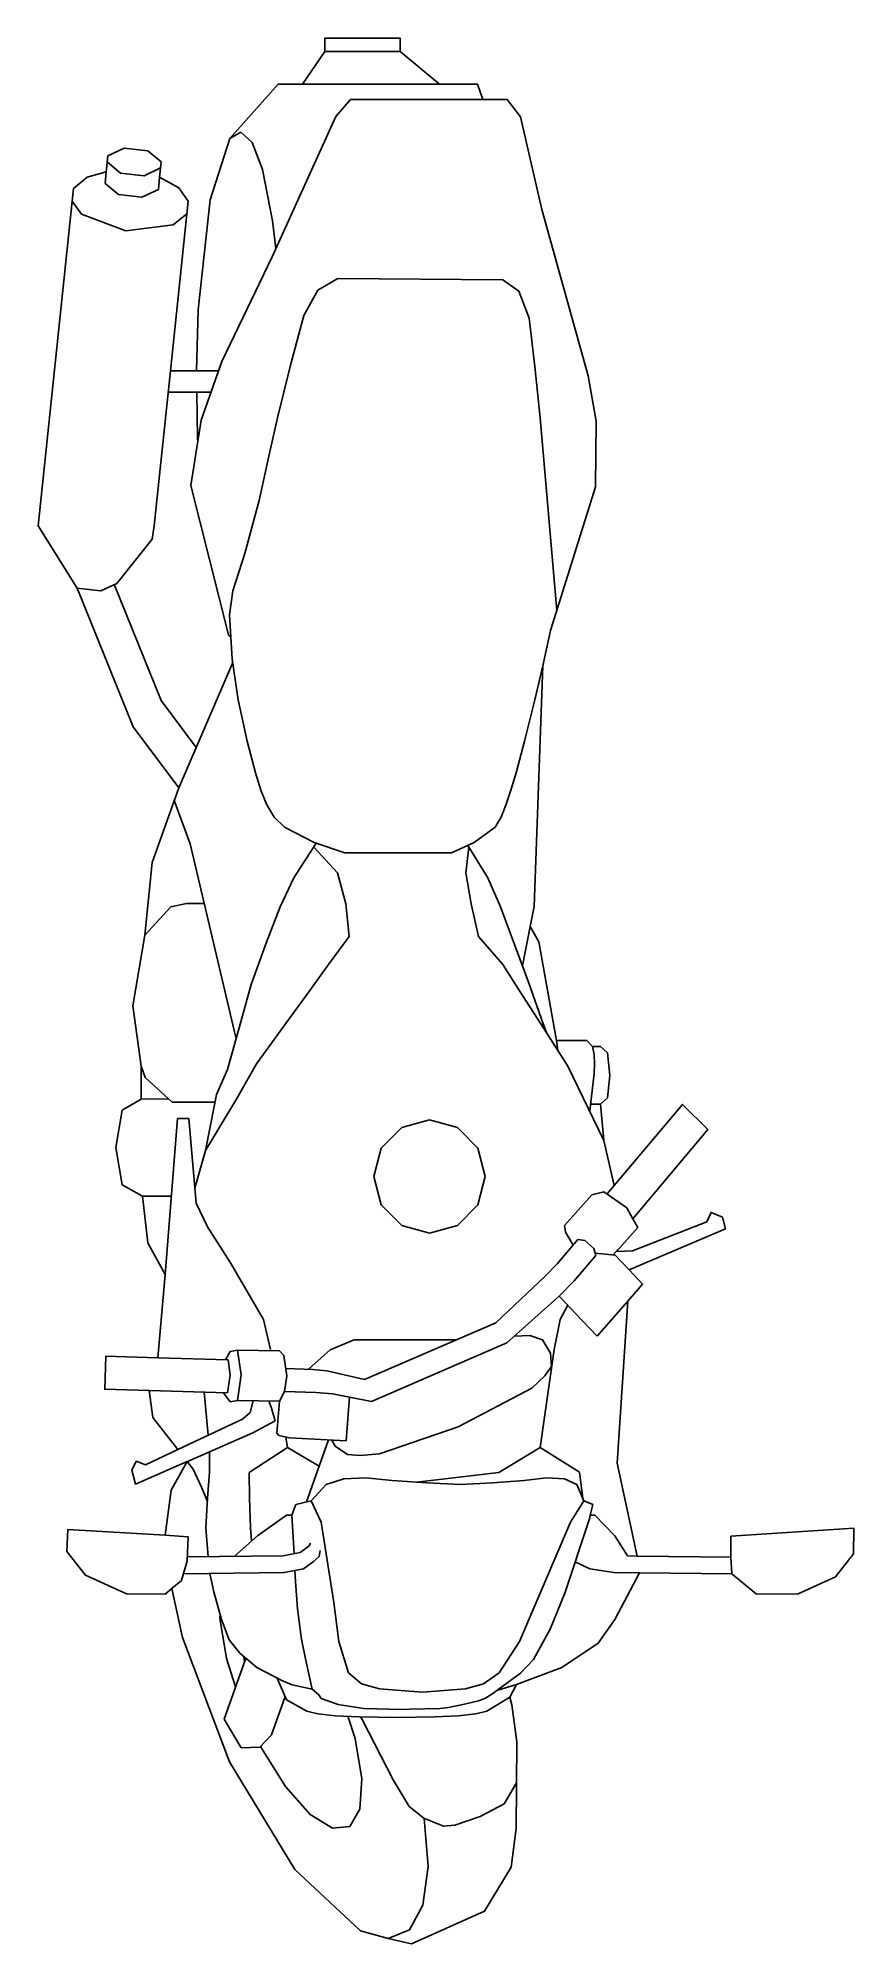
# Model space of a CAD drawing. Extents: x -4550 to -3623, y 2383 to 4550.
import ezdxf

# ---------------------------------------------------------------- set-up
doc = ezdxf.new("R2010")
doc.units = 0
doc.layers.add('設備-家具1階', color=7, linetype='CONTINUOUS')

msp = doc.modelspace()

# ---------------------------------------------------------------- linework, layer by layer
at = {"layer": '設備-家具1階', "color": 7, "linetype": 'CONTINUOUS'}
for p, q in [((-4138.615094, 4534.882471), (-4224.142594, 4534.882471)), ((-4249.53105, 4497.705168), (-4093.706072, 4497.703913)), ((-4211.620124, 4460.77127), (-4194.952666, 4480.319703)), ((-4194.952666, 4480.319703), (-4044.781168, 4480.320598)), ((-4319.488891, 4443.180106), (-4332.252457, 4435.787388)), ((-4306.829332, 4431.228408), (-4319.488891, 4443.180106)), ((-4284.125037, 4301.22644), (-4211.620124, 4460.77127)), ((-4306.829332, 4431.228408), (-4295.131374, 4400.738807)), ((-4471.367108, 4409.158823), (-4456.238771, 4396.579433)), ((-4429.432547, 4393.470167), (-4410.805525, 4402.444019)), ((-4295.131374, 4400.738807), (-4283.758207, 4342.125309)), ((-4472.557825, 4397.788007), (-4473.93077, 4384.677002)), ((-4473.93077, 4384.677002), (-4458.802432, 4372.097612)), ((-4456.238771, 4396.579433), (-4429.432547, 4393.470167)), ((-4431.996208, 4368.988346), (-4413.369186, 4377.962198)), ((-4411.917684, 4391.826204), (-4413.369927, 4377.961597)), ((-4500.534456, 4349.711444), (-4511.369345, 4364.755073)), ((-4458.802432, 4372.097612), (-4431.996208, 4368.988346)), ((-4450.394354, 4330.952753), (-4500.534456, 4349.711444)), ((-4450.394354, 4330.952753), (-4396.486308, 4337.649353)), ((-4396.486308, 4337.649353), (-4380.903878, 4350.296801)), ((-4283.758207, 4342.125309), (-4279.843407, 4310.648035)), ((-4284.125037, 4301.22644), (-4341.078384, 4182.459753)), ((-4232.180265, 4263.413801), (-4209.472249, 4276.735838)), ((-4209.472249, 4276.735838), (-4021.806782, 4275.154747)), ((-4003.640369, 4262.422996), (-4021.806782, 4275.154747)), ((-4247.92899, 4234.559119), (-4232.180265, 4263.413801)), ((-4003.640369, 4262.422996), (-3991.964307, 4231.675201)), ((-4263.586482, 4176.504888), (-4247.92899, 4234.559119)), ((-3991.964307, 4231.675201), (-3985.435639, 4176.5058)), ((-4364.722456, 4115.806686), (-4341.078384, 4182.459753)), ((-4399.569955, 4171.866534), (-4418.017412, 3995.526079)), ((-4344.83538, 4171.867447), (-4370.012174, 4171.867027)), ((-4278.094431, 4118.385881), (-4263.586482, 4176.504888)), ((-3985.435639, 4176.5058), (-3979.572975, 4118.384056)), ((-4402.133661, 4147.357343), (-4353.529931, 4147.357343)), ((-4369.762194, 4147.357343), (-4368.84256, 4094.255312)), ((-4288.427537, 4071.29163), (-4278.094431, 4118.385881)), ((-3979.572975, 4118.384056), (-3960.434907, 3899.071933)), ((-4376.338304, 4041.178826), (-4364.722456, 4115.806686)), ((-4368.84256, 4094.255312), (-4368.67834, 4091.76279)), ((-4298.684006, 4024.235698), (-4288.427537, 4071.29163)), ((-4333.467687, 3871.743897), (-4376.338304, 4041.178826)), ((-4303.459167, 4007.465003), (-4298.684006, 4024.235698)), ((-4420.247159, 3980.480625), (-4418.017412, 3995.526079)), ((-4315.188144, 3964.205332), (-4303.459167, 4007.465003)), ((-4460.513972, 3930.122922), (-4420.247159, 3980.480625)), ((-4328.854921, 3921.557843), (-4315.188144, 3964.205332)), ((-4478.808112, 3921.420992), (-4505.765784, 3924.615106)), ((-4460.513972, 3930.122922), (-4478.808112, 3921.420992)), ((-4463.28747, 3927.875821), (-4410.341026, 3796.846896)), ((-4332.387482, 3894.247758), (-4328.854921, 3921.557843)), ((-4329.429692, 3843.920163), (-4332.387482, 3894.247758)), ((-4332.465943, 3870.244917), (-4333.467687, 3871.743897)), ((-4330.977012, 3870.244917), (-4332.465943, 3870.244917)), ((-4328.858571, 3840.071899), (-4390.266167, 3697.620603)), ((-4322.523317, 3797.492835), (-4329.429692, 3843.920163)), ((-3976.46895, 3836.416715), (-3985.508625, 3797.493748)), ((-4410.341026, 3796.846896), (-4370.510485, 3743.449177)), ((-4312.319763, 3750.524489), (-4322.523317, 3797.492835)), ((-3985.508625, 3797.493748), (-3997.175564, 3750.525401)), ((-4303.141674, 3714.649324), (-4312.319763, 3750.524489)), ((-3997.175564, 3750.525401), (-4006.735009, 3714.653886)), ((-4296.715187, 3694.95913), (-4303.141674, 3714.649324)), ((-4006.735009, 3714.653886), (-4012.842179, 3694.952744)), ((-4377.274281, 3633.959114), (-4395.921161, 3684.502338)), ((-4290.591595, 3679.014106), (-4296.715187, 3694.95913)), ((-4012.842179, 3694.952744), (-4017.960378, 3679.012281)), ((-4281.760193, 3664.348187), (-4290.591595, 3679.014106)), ((-4269.909674, 3652.885712), (-4281.760193, 3664.348187)), ((-4023.709913, 3664.346362), (-4030.585269, 3652.981301)), ((-4017.960378, 3679.012281), (-4023.709913, 3664.346362)), ((-4236.404375, 3635.564667), (-4269.909674, 3652.885712)), ((-4030.585269, 3652.981301), (-4054.36984, 3635.558281)), ((-4325.377253, 3413.888183), (-4377.274281, 3633.959114)), ((-4259.557611, 3595.415174), (-4233.942246, 3634.725025)), ((-4236.805803, 3630.330554), (-4209.842657, 3601.044333)), ((-4201.506952, 3623.663845), (-4236.404375, 3635.564667)), ((-4201.506952, 3623.663845), (-4080.190743, 3623.807299)), ((-4054.36984, 3635.558281), (-4080.190743, 3623.807299)), ((-4060.435042, 3630.328729), (-4063.750467, 3601.041596)), ((-4038.969627, 3595.415174), (-4061.621296, 3632.258174)), ((-4200.232121, 3565.777701), (-4209.842657, 3601.044333)), ((-4063.750467, 3601.041596), (-4057.780148, 3565.774052)), ((-4259.557611, 3595.415174), (-4275.083726, 3562.370099)), ((-4024.363145, 3562.373748), (-4038.969627, 3595.415174)), ((-4428.576776, 3530.105077), (-4399.332793, 3562.178507)), ((-4381.456503, 3566.137165), (-4399.332793, 3562.178507)), ((-4381.456503, 3566.137165), (-4361.315797, 3566.137165)), ((-4275.083726, 3562.370099), (-4290.551452, 3522.067332)), ((-4196.664891, 3528.450999), (-4200.232121, 3565.777701)), ((-4057.780148, 3565.774052), (-4049.680438, 3528.454648)), ((-4024.363145, 3562.373748), (-3992.602942, 3476.513118)), ((-3999.48958, 3495.130477), (-3990.744966, 3540.103507)), ((-4290.551452, 3522.067332), (-4307.862095, 3473.953995)), ((-4220.099126, 3496.591057), (-4196.664891, 3528.450999)), ((-4049.687737, 3528.453736), (-4021.908964, 3496.590145)), ((-4239.488067, 3469.707036), (-4220.099126, 3496.591057)), ((-4021.908964, 3496.590145), (-4002.998086, 3466.968182)), ((-4307.86392, 3473.955819), (-4319.5783, 3431.549189)), ((-4239.488067, 3469.707036), (-4270.582266, 3426.717419)), ((-4002.998086, 3466.968182), (-3975.31602, 3424.082571)), ((-3992.602942, 3476.513118), (-3976.069608, 3429.339493)), ((-4334.715761, 3377.315852), (-4319.5783, 3431.549189)), ((-4270.582266, 3426.717419), (-4301.857107, 3383.720502)), ((-3976.069608, 3429.339493), (-3972.420269, 3419.568296)), ((-3975.31602, 3424.082571), (-3947.82007, 3381.206084)), ((-3959.195863, 3398.945207), (-3960.878311, 3410.515895)), ((-3920.094212, 3403.427118), (-3917.950225, 3394.3639)), ((-4428.323147, 3368.480719), (-4432.966932, 3381.22798)), ((-4324.273175, 3344.433174), (-4301.862581, 3383.713204)), ((-3907.206569, 3296.845346), (-3947.82007, 3381.198785)), ((-3917.577993, 3383.667586), (-3918.181958, 3372.965799)), ((-3917.950225, 3394.3639), (-3917.577993, 3383.667586)), ((-4397.765402, 3340.272888), (-4428.323147, 3368.480719)), ((-4347.440661, 3348.926833), (-4334.715761, 3377.315852)), ((-3919.293182, 3363.170881), (-3923.141411, 3330.4506)), ((-3918.181958, 3372.965799), (-3919.293182, 3363.170881)), ((-4432.897594, 3343.832716), (-4401.680037, 3343.886485)), ((-4397.765402, 3340.272888), (-4349.04081, 3340.272888)), ((-4359.885256, 3285.357119), (-4324.273175, 3344.433174)), ((-4349.603242, 3337.231136), (-4359.885256, 3285.357119)), ((-4347.440661, 3348.926833), (-4349.603242, 3337.231136)), ((-3922.254621, 3337.997504), (-3910.68439, 3337.997504)), ((-4391.419304, 3321.871362), (-4405.601551, 3144.366803)), ((-4378.586273, 3321.873173), (-4391.419304, 3321.871362)), ((-4378.586273, 3321.869551), (-4370.501119, 3225.587428)), ((-4136.797474, 3311.488456), (-4105.119382, 3320.108276)), ((-4105.119382, 3320.108276), (-4073.439464, 3311.486632)), ((-4159.983554, 3287.9427), (-4136.797474, 3311.488456)), ((-4073.439464, 3311.486632), (-4050.249735, 3287.935401)), ((-4359.885256, 3285.357119), (-4371.935791, 3242.672236)), ((-4168.475567, 3255.780773), (-4159.983554, 3287.9427)), ((-4050.249735, 3287.935401), (-4041.770495, 3255.777123)), ((-4159.989028, 3223.617021), (-4168.475567, 3255.780773)), ((-4041.770495, 3255.777123), (-4050.249735, 3223.615196)), ((-4398.477975, 3233.508417), (-4431.45967, 3233.558526)), ((-3951.69202, 3199.996452), (-3920.749269, 3234.738486)), ((-3907.013154, 3238.460847), (-3920.749269, 3234.738486)), ((-3880.942272, 3220.024213), (-3907.013154, 3238.460847)), ((-3895.282367, 3245.471357), (-3903.340094, 3235.864318)), ((-4370.501119, 3225.587428), (-4357.400091, 3198.439892)), ((-4136.797474, 3200.071264), (-4159.989028, 3223.617021)), ((-4050.249735, 3223.615196), (-4073.439464, 3200.071264)), ((-3880.942272, 3220.024213), (-3874.108031, 3207.748751)), ((-4357.400091, 3198.439892), (-4331.480518, 3157.638914)), ((-4105.119382, 3191.456918), (-4136.797474, 3200.071264)), ((-4073.439464, 3200.071264), (-4105.119382, 3191.456918)), ((-3950.462192, 3192.602822), (-3951.69202, 3199.996452)), ((-3942.086958, 3177.549157), (-3950.462192, 3192.602822)), ((-3936.487046, 3184.161821), (-3959.642106, 3156.820716)), ((-3916.114607, 3166.046332), (-3940.60715, 3137.161542)), ((-3928.482219, 3182.877242), (-3936.487046, 3184.161821)), ((-3928.482219, 3182.877242), (-3918.291439, 3173.819497)), ((-3916.114607, 3166.046332), (-3918.291439, 3173.819497)), ((-3916.848784, 3168.667975), (-3894.021505, 3166.433166)), ((-3890.639541, 3173.10678), (-3896.397225, 3166.666725)), ((-3894.021505, 3166.433166), (-3878.15029, 3149.591451)), ((-4331.480518, 3157.638914), (-4293.886816, 3093.216031)), ((-3973.653746, 3142.285262), (-4029.967881, 3089.491519)), ((-3959.642106, 3156.820716), (-3973.653746, 3142.285262)), ((-3957.031004, 3120.571491), (-4017.360143, 3066.542672)), ((-3940.60715, 3137.161542), (-3957.031004, 3120.571491)), ((-3931.761144, 3092.20857), (-3957.824772, 3119.860618)), ((-3956.845453, 3093.216031), (-3948.032364, 3109.473406)), ((-3879.79012, 3114.128378), (-3914.637134, 3074.040956)), ((-4293.886816, 3093.216031), (-4285.93385, 3059.053451)), ((-4029.967881, 3089.491519), (-4179.237635, 3024.863393)), ((-3963.384197, 3059.053451), (-3956.845453, 3093.216031)), ((-3914.637134, 3074.040956), (-3931.761144, 3092.20857)), ((-4337.195487, 3047.49279), (-4331.87475, 3056.747601)), ((-4323.523236, 3058.130714), (-4331.87475, 3056.747601)), ((-4323.523236, 3058.130714), (-4275.660322, 3057.499372)), ((-4319.370288, 3030.205709), (-4323.523236, 3058.130714)), ((-4275.660322, 3057.499372), (-4270.839544, 3052.072754)), ((-4242.544389, 3036.595762), (-4218.236138, 3058.667171)), ((-4190.707344, 3069.907241), (-4218.232489, 3058.667171)), ((-4075.209124, 3069.903782), (-4190.70552, 3069.899943)), ((-4017.360143, 3066.542672), (-4171.291788, 2999.898433)), ((-4008.831548, 3074.180605), (-3991.188417, 3074.946471)), ((-3991.188417, 3074.946471), (-3976.696321, 3069.99574)), ((-3979.572612, 2947.528), (-3963.384197, 3059.053451)), ((-3976.696321, 3069.99574), (-3967.646933, 3055.068889)), ((-3967.646933, 3055.068889), (-3966.69263, 3039.818158)), ((-4413.807056, 3049.680413), (-4333.963997, 3047.401556)), ((-4333.962172, 3047.401556), (-4331.865627, 3029.709394)), ((-4270.839544, 3052.072754), (-4267.436535, 3029.260521)), ((-4237.719962, 3036.42789), (-4268.664538, 3037.497157)), ((-4221.9019, 3034.803919), (-4237.719962, 3036.42789)), ((-4179.237635, 3024.863393), (-4221.9019, 3034.803919)), ((-3974.146406, 3029.307963), (-3966.687156, 3039.821808)), ((-4423.621888, 3012.358075), (-4334.712769, 3009.819917)), ((-4331.865627, 3029.709394), (-4334.712769, 3009.819917)), ((-4319.370288, 3030.205709), (-4323.546957, 3000.893943)), ((-4267.436535, 3029.260521), (-4270.020268, 3011.166928)), ((-3989.068556, 3015.279772), (-4072.462975, 2971.117146)), ((-3989.068556, 3015.279772), (-3974.146406, 3029.307963)), ((-4356.58886, 2961.552658), (-4361.246198, 3010.561999)), ((-4331.903945, 2999.51083), (-4339.326701, 3009.951687)), ((-4323.546957, 3000.893943), (-4331.903945, 2999.51083)), ((-4323.546957, 3000.893943), (-4275.676744, 3000.2699)), ((-4308.936826, 2987.624821), (-4305.502701, 3000.658715)), ((-4287.300992, 2999.456354), (-4284.870919, 2992.350769)), ((-4284.870919, 2992.350769), (-4280.525036, 2977.978438)), ((-4275.862319, 3000.272319), (-4278.525054, 2963.834556)), ((-4270.020268, 3011.166928), (-4275.676744, 3000.2699)), ((-4269.996596, 3011.3327), (-4234.061499, 3010.10861)), ((-4234.061499, 3010.10861), (-4215.549117, 3008.624368)), ((-4215.549117, 3008.624368), (-4171.291788, 2999.898433)), ((-4199.826639, 2955.22791), (-4196.193755, 3004.808195)), ((-4391.267911, 2945.315154), (-4317.791948, 2979.742175)), ((-4317.791948, 2979.742175), (-4308.936826, 2987.624821)), ((-4280.525036, 2977.978438), (-4305.926724, 2964.38113)), ((-4072.462975, 2971.117146), (-4161.85749, 2940.471268)), ((-4305.926724, 2964.38113), (-4380.881011, 2931.527464)), ((-4310.104205, 2919.408065), (-4266.578372, 2947.533433)), ((-4278.525054, 2963.834556), (-4276.432157, 2961.305541)), ((-4276.432157, 2961.305541), (-4264.374739, 2958.594056)), ((-4266.578372, 2947.533433), (-4268.662585, 2959.542668)), ((-4266.572939, 2947.529811), (-4230.529107, 2926.496606)), ((-4264.374739, 2958.594056), (-4199.826639, 2955.22791)), ((-4244.984404, 2885.744204), (-4219.965293, 2956.278129)), ((-4212.344279, 2949.127582), (-4216.137768, 2956.079638)), ((-4198.318042, 2939.52973), (-4212.344279, 2949.127582)), ((-4026.511774, 2919.409876), (-3979.565369, 2947.528)), ((-3934.80277, 2919.415308), (-3979.572612, 2947.528)), ((-4373.706208, 2922.911966), (-4380.567271, 2931.663569)), ((-4355.256122, 2942.758349), (-4355.239825, 2919.411686)), ((-4184.032702, 2938.431269), (-4198.318042, 2939.52973)), ((-4161.864788, 2940.467619), (-4184.032702, 2938.431269)), ((-4373.706208, 2922.911966), (-4364.362558, 2902.415504)), ((-4355.239825, 2919.411686), (-4357.479766, 2889.886569)), ((-4309.895964, 2889.886569), (-4310.104205, 2919.408065)), ((-4222.608897, 2905.519218), (-4239.630273, 2887.049043)), ((-4202.58705, 2912.117778), (-4222.608897, 2905.519218)), ((-4177.739462, 2913.153557), (-4202.58705, 2912.117778)), ((-4147.631544, 2910.080627), (-4177.739462, 2913.153557)), ((-4108.35019, 2907.3101), (-4147.631544, 2910.080627)), ((-4119.855281, 2908.121558), (-4026.511774, 2919.409876)), ((-4070.102795, 2905.685811), (-4108.35019, 2907.3101)), ((-4033.479674, 2907.3101), (-4070.102795, 2905.685811)), ((-3997.559137, 2910.073383), (-4033.479674, 2907.3101)), ((-3972.278771, 2913.153557), (-3997.559137, 2910.073383)), ((-3951.882092, 2912.1214), (-3972.278771, 2913.153557)), ((-3937.595, 2905.517407), (-3951.882092, 2912.1214)), ((-3929.835788, 2887.050854), (-3937.595, 2905.517407)), ((-3931.029095, 2889.88838), (-3934.793716, 2919.408065)), ((-4364.362558, 2902.415504), (-4357.69706, 2886.09294)), ((-4359.395576, 2856.491768), (-4357.477955, 2889.884758)), ((-4308.543308, 2856.491768), (-4309.895964, 2889.886569)), ((-4261.772549, 2870.784424), (-4256.983023, 2882.809957)), ((-4256.983023, 2882.809957), (-4239.633895, 2887.052665)), ((-4239.633895, 2887.052665), (-4228.273031, 2862.849492)), ((-3944.791059, 2862.854925), (-3929.835788, 2887.050854)), ((-3929.832166, 2887.049043), (-3919.71169, 2882.800903)), ((-3919.71169, 2882.800903), (-3922.429678, 2870.77537)), ((-4267.708301, 2870.739154), (-4300.601206, 2847.38887)), ((-4261.776171, 2870.77537), (-4267.708301, 2870.739154)), ((-4259.199424, 2826.792814), (-4261.776171, 2870.77537)), ((-4228.273031, 2862.849492), (-4213.80124, 2771.465587)), ((-3983.838821, 2771.465587), (-3944.791059, 2862.854925)), ((-3923.490798, 2866.375123), (-3951.458368, 2782.09318)), ((-3922.429678, 2870.77537), (-3923.490798, 2866.375123)), ((-3922.429678, 2870.777181), (-3917.390264, 2870.742776)), ((-3917.390264, 2870.742776), (-3894.710185, 2847.39068)), ((-4379.628367, 2846.157272), (-4405.631244, 2847.883437)), ((-4380.482164, 2818.872368), (-4379.628367, 2846.157272)), ((-4359.390144, 2856.489958), (-4356.838748, 2823.471804)), ((-4327.022366, 2823.848451), (-4300.601206, 2847.38887)), ((-4307.357244, 2841.364333), (-4308.543308, 2856.491768)), ((-4242.248668, 2835.513634), (-4240.620772, 2839.035643)), ((-3880.098963, 2824.38807), (-3894.706564, 2847.383437)), ((-4387.020908, 2796.537943), (-4380.482164, 2818.872368)), ((-4271.460247, 2824.551042), (-4380.348166, 2823.174833)), ((-4252.124688, 2828.087537), (-4271.460247, 2824.551042)), ((-4242.248668, 2835.513634), (-4252.124688, 2828.087537)), ((-4236.883313, 2818.191507), (-4248.222447, 2809.651767)), ((-4230.590836, 2823.902775), (-4236.883313, 2818.191507)), ((-4229.430123, 2830.628091), (-4230.590836, 2823.902775)), ((-3922.947563, 2809.648146), (-3939.668251, 2817.623403)), ((-3880.098963, 2824.38807), (-3869.165489, 2824.267009)), ((-3762.839787, 2823.089725), (-3761.589465, 2804.129755)), ((-4397.972789, 2787.290817), (-4387.020908, 2796.537943)), ((-4270.373777, 2805.611869), (-4384.7864, 2804.16685)), ((-4354.716508, 2804.547118), (-4350.408651, 2783.568983)), ((-4248.222447, 2809.651767), (-4270.373777, 2805.611869)), ((-4257.350613, 2795.257707), (-4258.087602, 2807.851831)), ((-4255.069024, 2764.226002), (-4257.350613, 2795.257707)), ((-3895.831061, 2805.617302), (-3922.947563, 2809.648146)), ((-3895.831061, 2805.617302), (-3866.517483, 2805.292475)), ((-4350.408651, 2783.568983), (-4341.657129, 2752.147957)), ((-3951.458368, 2782.09318), (-3968.048778, 2740.964447)), ((-4343.530741, 2753.623355), (-4343.273313, 2757.950625)), ((-4335.863478, 2707.838317), (-4343.530741, 2753.623355)), ((-4341.657129, 2752.147957), (-4332.731771, 2729.043941)), ((-4250.824545, 2729.842504), (-4255.069024, 2764.226002)), ((-4213.80124, 2771.465587), (-4208.064674, 2727.158897)), ((-3983.840632, 2771.469208), (-4003.054869, 2727.155275)), ((-3968.048778, 2740.964447), (-3987.092801, 2706.501274)), ((-4332.731771, 2729.043941), (-4320.608567, 2713.860371)), ((-4320.608567, 2713.860371), (-4308.481741, 2703.479046)), ((-4316.280034, 2710.154875), (-4315.335943, 2704.517387)), ((-4246.297583, 2707.35054), (-4250.824545, 2729.842504)), ((-4208.064674, 2727.153464), (-4197.281451, 2691.303217)), ((-4003.054869, 2727.155275), (-4026.145996, 2691.30865)), ((-4314.023272, 2708.222945), (-4338.604132, 2638.916252)), ((-4325.546795, 2675.727481), (-4335.863478, 2707.838317)), ((-4308.481741, 2703.479046), (-4301.617056, 2697.447267)), ((-4301.617056, 2697.447267), (-4273.046495, 2682.591451)), ((-4238.402561, 2672.816745), (-4246.297583, 2707.35054)), ((-4197.281451, 2691.303217), (-4182.603229, 2678.841282)), ((-4043.80839, 2678.832228), (-4026.153239, 2691.297785)), ((-4001.910453, 2691.247082), (-4034.366958, 2667.168856)), ((-3987.092801, 2706.501274), (-4001.910453, 2691.247082)), ((-4267.610519, 2660.579349), (-4278.277852, 2685.311275)), ((-4273.046495, 2682.591451), (-4261.386852, 2677.990205)), ((-4261.377798, 2677.986583), (-4238.407994, 2672.809502)), ((-4231.056208, 2666.553183), (-4238.402561, 2672.816745)), ((-4231.059829, 2666.551372), (-4228.446867, 2662.172854)), ((-4182.603229, 2678.841282), (-4161.965716, 2673.332824)), ((-4161.934932, 2673.32377), (-4112.996664, 2669.296547)), ((-4112.996664, 2669.296547), (-4064.121773, 2673.318337)), ((-4064.105476, 2673.32377), (-4043.80839, 2678.834038)), ((-4034.372391, 2667.159802), (-4042.202224, 2662.205449)), ((-4006.421899, 2678.212448), (-4027.612731, 2671.771913)), ((-4269.296187, 2664.487526), (-4284.665068, 2621.158402)), ((-4244.593634, 2647.840361), (-4267.610519, 2660.579349)), ((-4232.059382, 2644.814512), (-4244.593634, 2647.840361)), ((-4211.921645, 2642.66328), (-4232.059382, 2644.814512)), ((-4209.020768, 2655.510916), (-4228.446867, 2662.172854)), ((-4179.791081, 2651.003831), (-4209.274278, 2655.550753)), ((-4136.47711, 2649.779729), (-4179.791081, 2651.003831)), ((-4127.638669, 2649.980728), (-4136.47711, 2649.779729)), ((-4093.097951, 2651.000209), (-4127.638669, 2649.980728)), ((-4083.747058, 2651.856719), (-4093.097951, 2651.000209)), ((-4065.440024, 2655.914725), (-4083.747058, 2651.856719)), ((-4052.57802, 2644.81089), (-4072.703082, 2642.66509)), ((-4049.360256, 2659.561679), (-4065.440024, 2655.914725)), ((-4039.991256, 2647.836739), (-4052.57802, 2644.81089)), ((-4042.202224, 2662.205449), (-4049.360256, 2659.561679)), ((-4013.945988, 2663.888251), (-4039.991256, 2647.836739)), ((-4319.330145, 2606.14488), (-4338.604132, 2638.916252)), ((-4185.339325, 2641.42107), (-4211.921645, 2642.66328)), ((-4189.840626, 2616.921479), (-4197.898907, 2642.007988)), ((-4142.280675, 2640.783668), (-4185.339325, 2641.42107)), ((-4181.596768, 2638.445483), (-4183.669236, 2641.396347)), ((-4146.561283, 2569.819018), (-4181.596768, 2638.445483)), ((-4099.283591, 2641.424691), (-4142.280675, 2640.783668)), ((-4072.703082, 2642.66509), (-4099.283591, 2641.424691)), ((-4298.007053, 2606.860157), (-4319.330145, 2606.14488)), ((-4284.666892, 2621.154753), (-4298.007053, 2606.860157)), ((-4296.100273, 2605.995256), (-4296.998011, 2607.944021)), ((-4268.801388, 2562.217373), (-4296.100273, 2605.995256)), ((-4182.173364, 2571.129143), (-4189.840626, 2616.921479)), ((-4240.781758, 2530.526216), (-4268.801388, 2562.217373)), ((-4184.246189, 2536.346966), (-4182.173364, 2571.129143)), ((-4128.438662, 2539.346751), (-4146.561283, 2569.819018)), ((-4006.308173, 2566.560235), (-4020.434631, 2542.67133)), ((-4195.78905, 2516.768078), (-4184.246189, 2536.346966)), ((-4111.662648, 2526.084928), (-4128.438662, 2539.346751)), ((-4020.434631, 2542.67133), (-4047.51638, 2528.165071)), ((-4215.429796, 2514.742676), (-4240.781758, 2530.526216)), ((-4195.78905, 2516.768078), (-4215.429796, 2514.742676)), ((-4089.107904, 2517.2206), (-4111.662648, 2526.084928)), ((-4106.865591, 2471.154561), (-4111.093351, 2525.862316)), ((-4076.457468, 2518.410296), (-4089.107904, 2517.2206)), ((-4047.51638, 2528.165071), (-4076.457468, 2518.410296)), ((-4112.602353, 2427.201509), (-4106.865591, 2471.154561)), ((-4128.095624, 2399.342193), (-4112.602353, 2427.201509)), ((-4152.287097, 2389.441443), (-4128.095624, 2399.342193))]:
    msp.add_line(p, q, dxfattribs=at)
msp.add_lwpolyline([(-4224.140408, 4550), (-4224.142594, 4534.882471), (-4249.531203, 4497.705168), (-4277.368213, 4497.705393), (-4332.252457, 4435.787388), (-4354.661227, 4366.245842), (-4368.057952, 4241.239296), (-4370.012174, 4171.867027), (-4399.569955, 4171.866534), (-4379.390977, 4364.758723), (-4390.23134, 4379.79779), (-4411.917684, 4391.826204), (-4410.101994, 4409.160648), (-4425.235806, 4421.745512), (-4452.043855, 4424.851128), (-4470.651481, 4415.992748), (-4472.557825, 4397.788007), (-4494.279487, 4391.866268), (-4509.857194, 4379.210938), (-4550, 3995.453591), (-4505.765784, 3924.615106), (-4442.117716, 3767.133956), (-4390.266167, 3697.620603), (-4420.480716, 3612.860091), (-4428.576776, 3530.105077), (-4442.30079, 3449.754088), (-4432.966932, 3381.22798), (-4432.897594, 3343.832716), (-4454.375783, 3331.143981), (-4461.71643, 3288.69812), (-4454.369707, 3246.244159), (-4431.45967, 3233.558526), (-4425.502208, 3180.308083), (-4405.601551, 3144.366803), (-4413.807056, 3049.680413), (-4473.213905, 3051.375985), (-4474.286241, 3013.80443), (-4423.621888, 3012.358075), (-4419.752795, 2981.647303), (-4391.265387, 2945.309769), (-4428.013453, 2928.098101), (-4438.452627, 2932.060134), (-4443.533689, 2922.0627), (-4439.15114, 2905.986732), (-4380.567271, 2931.663569), (-4398.966035, 2899.010738), (-4405.631244, 2847.883437), (-4516.188255, 2854.385671), (-4517.268843, 2829.251882), (-4496.16958, 2802.63129), (-4449.701804, 2781.360273), (-4405.539803, 2780.901673), (-4397.972789, 2787.290817), (-4386.029126, 2731.81105), (-4332.45317, 2590.156976), (-4258.338731, 2468.045295), (-4183.540041, 2398.199939), (-4152.287097, 2389.441443), (-4125.49547, 2383.295898), (-4042.65546, 2420.366233), (-4012.546583, 2470.526869), (-4006.806172, 2514.472622), (-4005.864642, 2612.950961), (-4011.575859, 2655.207055), (-4013.945988, 2663.888251), (-4006.421899, 2678.212448), (-3954.697862, 2697.447267), (-3913.360961, 2725.039781), (-3894.431324, 2752.153389), (-3866.517483, 2805.292475), (-3761.589465, 2804.129755), (-3733.755696, 2780.831624), (-3686.305159, 2781.338076), (-3643.634017, 2800.729949), (-3623.28985, 2826.791003), (-3622.906799, 2855.807657), (-3762.787399, 2846.774841), (-3762.839787, 2823.089725), (-3869.165489, 2824.267009), (-3892.063205, 2929.937697), (-3879.79012, 3114.128378), (-3862.967763, 3133.480537), (-3878.15029, 3149.591451), (-3768.848812, 3196.202898), (-3772.328299, 3209.451376), (-3785.179438, 3214.903699), (-3789.963531, 3204.35397), (-3874.420159, 3171.392088), (-3892.841572, 3170.658993), (-3868.607504, 3197.868867), (-3874.108031, 3207.748751), (-3788.958606, 3309.27015), (-3817.847237, 3337.795445), (-3895.282367, 3245.471357), (-3907.206569, 3296.845346), (-3910.68439, 3337.997504), (-3902.944141, 3345.106483), (-3900.385954, 3370.706837), (-3902.940491, 3396.307191), (-3910.682565, 3403.427118), (-3920.094212, 3403.427118), (-3926.334583, 3410.516026), (-3960.878311, 3410.515895), (-3980.822873, 3522.496134), (-3990.744966, 3540.103507), (-3986.382697, 3562.538393), (-3976.46895, 3836.416715), (-3967.509911, 3876.369267), (-3916.587197, 4039.772905), (-3915.727777, 4114.320479), (-3924.991692, 4166.229532), (-3977.537439, 4355.309085), (-4001.706219, 4460.447116), (-4016.851794, 4480.320764), (-4044.781168, 4480.320598), (-4050.83363, 4497.703568), (-4093.706489, 4497.703913), (-4138.615094, 4534.882471), (-4138.612612, 4550)], close=True, dxfattribs=at)

doc.saveas('drawing.dxf')
